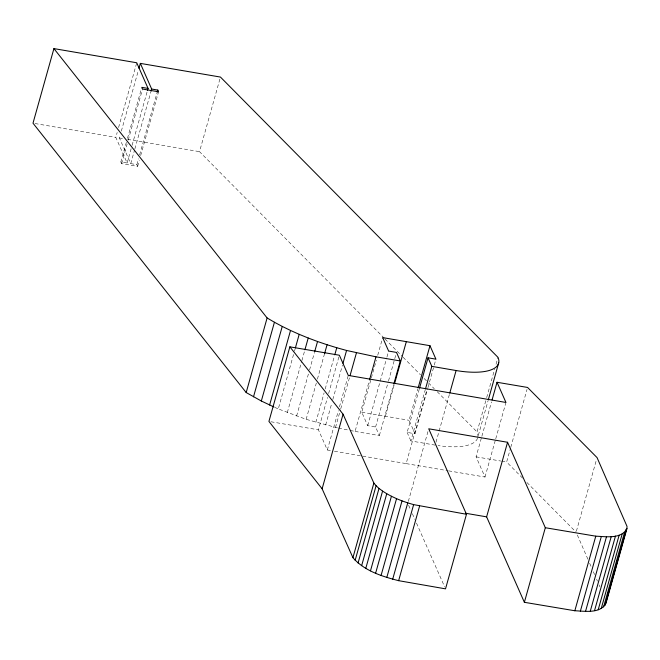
<?xml version="1.0" encoding="UTF-8"?>
<svg xmlns="http://www.w3.org/2000/svg" width="660" height="660" viewBox="0 0 660 660"><rect width="100%" height="100%" fill="white"/><g stroke="black" fill="none" stroke-linecap="round" stroke-linejoin="round"><path stroke-width="0.49" stroke-dasharray="3.3 2.47" d="M126.365 142.304L120.862 161.931L127.132 163.004L115.813 137.362L117.191 132.454M118.569 127.545L136.736 62.766M120.862 161.931L121.621 163.639L137.635 166.386L136.884 164.67L130.738 163.622L119.419 137.981L120.244 135.036M121.341 131.109L138.41 70.257M127.471 138.377L141.512 88.325M121.621 163.639L127.124 144.012M128.221 140.085L142.543 89.05M127.132 163.004L131.819 146.322M132.091 145.34L147.51 90.379M130.738 163.622L134.599 149.878M134.871 148.896L151.115 90.997M136.884 164.67L138.534 158.788M139.639 154.861L157.253 92.045M137.635 166.386L139.293 160.495M140.662 155.587L158.565 91.79M384.293 338.258L199.526 151.66L220.448 77.063M337.458 427.878L306.141 419.339L278.281 408.919L294.245 351.995M294.525 351.013L295.078 349.049M287.298 412.607L301.62 361.573M301.892 360.591L304.648 350.782M296.604 416.089L308.443 373.89M309.548 369.963L314.507 352.291M306.141 419.339L316.33 383.023M317.427 379.096L324.588 353.578M315.843 422.326L324.101 392.882M325.207 388.963L334.562 355.591M330.371 450.524L327.335 449.996L318.425 429.808L327.517 397.419M328.622 393.5L339.364 355.228M325.652 425.048L331.708 403.458M332.805 399.531L342.449 365.178M327.335 449.996L338.365 410.743M339.463 406.824L348.282 375.416M335.503 427.482L340.453 409.819M340.733 408.837L349.544 377.429M350.179 430.435L355.072 431.417L369.385 380.383M355.072 431.417L379.36 435.559L375.581 427.012L367.702 425.659L361.754 412.203L371.118 378.832M371.39 377.85L376.349 360.178M377.726 355.27L382.685 337.606M367.702 425.659L386.694 357.943M386.974 356.961L388.624 351.07M375.581 427.012L388.245 381.859M388.525 380.878L396.511 352.415M379.36 435.559L393.673 384.524M385.407 416.245L394.218 384.838M419.232 389.218L407.121 432.407L415.008 433.752L409.06 420.288L417.871 388.88M435.171 445.12L410.891 440.954L425.213 389.911M362.695 456.101L406.139 463.609L427.086 389.029M415.008 433.752L427.672 388.608M427.944 387.626L433.999 366.028M434.28 365.046L435.93 359.164M408.325 501.41L428.175 430.757M435.996 442.175L449.493 394.086M477.799 437.316A54.252 19.354 15.7 0 0 477.04 431.92L486.404 398.558M486.676 397.576L494.662 369.113M496.039 364.204L497.97 357.332M478.343 435.353L487.979 401.008M448.602 470.844L485.001 477.04L476.083 456.844L481.594 437.225M481.874 436.243L491.518 401.899M485.001 477.04L495.47 439.75M495.751 438.768L505.948 402.46M522.555 478.112L506.632 462.033L510.493 448.297M510.766 447.315L527.027 389.416M576.386 531.209L596.508 459.574M270.947 421.765L318.425 429.808M476.083 456.844L500.726 461.026M501.707 461.2L506.632 462.033M406.139 463.609L447.595 470.671M119.419 137.981L122.463 138.501M127.529 139.359L199.526 151.66M35.021 123.535L115.813 137.362M361.754 412.203L409.06 420.288M334.405 451.217L361.688 455.928M338.432 428.068L349.198 430.237M274.808 407.368L278.281 408.919M385.019 338.992L402.41 356.548M403.136 357.283L420.527 374.847M424.149 378.502L427.771 382.165M428.497 382.899L434.288 388.748M437.192 391.677L477.04 431.92M526.903 482.493L576.114 532.191M407.121 432.407L410.891 440.954M408.606 505.246L410.685 509.949M412.343 513.703L414.826 519.337M416.485 523.099L444.691 586.971M577.343 535.012L588.01 559.49M589.644 563.252L591.698 567.963M593.34 571.725L594.569 574.555M596.623 579.257L597.44 581.146M599.082 584.909L599.899 586.789M477.576 438.133A54.252 19.354 15.7 0 1 438.05 445.582"/><path stroke-width="0.99" d="M497.029 382.272L505.948 402.46L348.282 375.416L339.364 355.228L289.872 346.838L268.925 421.418L322.121 488.788L352.927 557.667C364.394 570.941 382.189 576.452 398.64 580.676L445.525 588.852L466.471 514.272L428.728 428.794L507.565 442.274L486.618 516.854L524.37 602.308L574.827 610.756C584.9 611.135 600.394 613.932 605.995 603.166L626.942 528.594L627 526.333L597.061 457.611L527.579 387.453L497.029 382.272L492.071 399.935M147.51 90.379L148.063 88.415L136.736 62.766L53.922 48.601L33 123.197L246.188 392.551L261.327 401.008L273.941 406.981M138.963 68.293L140.341 63.385L220.448 77.063L497.97 357.332A54.252 19.354 15.7 0 1 456.101 370.532L431.821 366.358L428.043 357.811L435.93 359.164L429.982 345.7L382.685 337.606L388.624 351.07L396.511 352.415L400.282 360.962L393.954 383.542M151.115 90.997L151.668 89.034L140.341 63.385M157.253 92.045L157.806 90.082L151.668 89.034M246.188 392.551L267.11 317.963L53.922 48.601M253.506 396.833L274.428 322.245L267.11 317.963M261.327 401.008L282.249 326.42L274.428 322.245M269.602 405.05L290.532 330.454L282.249 326.42M295.35 348.067L299.203 334.331L290.532 330.454M304.92 349.8L308.22 338.019L299.203 334.331M314.779 351.31L317.534 341.5L308.22 338.019M324.588 353.578L327.063 344.743L317.534 341.5M334.843 354.61L336.765 347.737L327.063 344.743M342.994 363.214L346.574 350.46L375.994 356.821L400.282 360.962M350.089 375.466L356.425 352.894M322.121 488.788L343.068 414.208L289.872 346.838M369.666 379.401L375.994 356.821M394.49 383.856L406.329 341.649M352.927 557.667L373.873 483.087L343.068 414.208M355.146 560.307L376.093 485.727L373.873 483.087M358.066 562.996L379.013 488.416L376.093 485.727M361.639 565.678L382.585 491.098L379.013 488.416M365.805 568.309L386.752 493.73L382.585 491.098M418.143 387.899L429.982 345.7M419.512 388.237L428.043 357.811M370.483 570.842L391.429 496.262L386.752 493.73M425.486 388.93L431.821 366.358M375.606 573.243L396.553 498.663L391.429 496.262M381.076 575.462L402.022 500.882L396.553 498.663M386.81 577.459L407.756 502.879L402.022 500.882M392.692 579.208L413.638 504.628L466.471 514.272M449.765 393.104L456.101 370.532M398.64 580.676L419.587 506.096M488.26 400.026L498.721 362.728M524.37 602.308L545.317 527.728L507.565 442.274M574.827 610.756L595.774 536.176C605.847 536.555 621.34 539.36 626.942 528.594M580.346 611.251L601.293 536.671M585.527 611.399L606.474 536.819M590.279 611.193L611.226 536.613M594.528 610.64L615.475 536.06M598.199 609.749L619.146 535.169M601.227 608.528L622.174 533.948M603.562 607.01L624.509 532.43M608.256 593.059L609.089 590.122M613.495 574.423L614.32 571.477M615.425 567.551L616.25 564.605M616.803 562.642L617.628 559.696M620.111 550.869L620.936 547.924M624.797 534.188L626.175 529.279M605.154 605.212L626.101 530.632M545.317 527.728L595.774 536.176M148.063 88.415L141.785 87.343L142.543 89.05L158.565 91.79L157.806 90.082M465.391 513.224L486.618 516.854M336.765 347.737L346.574 350.46M407.756 502.879L413.638 504.628"/></g></svg>
